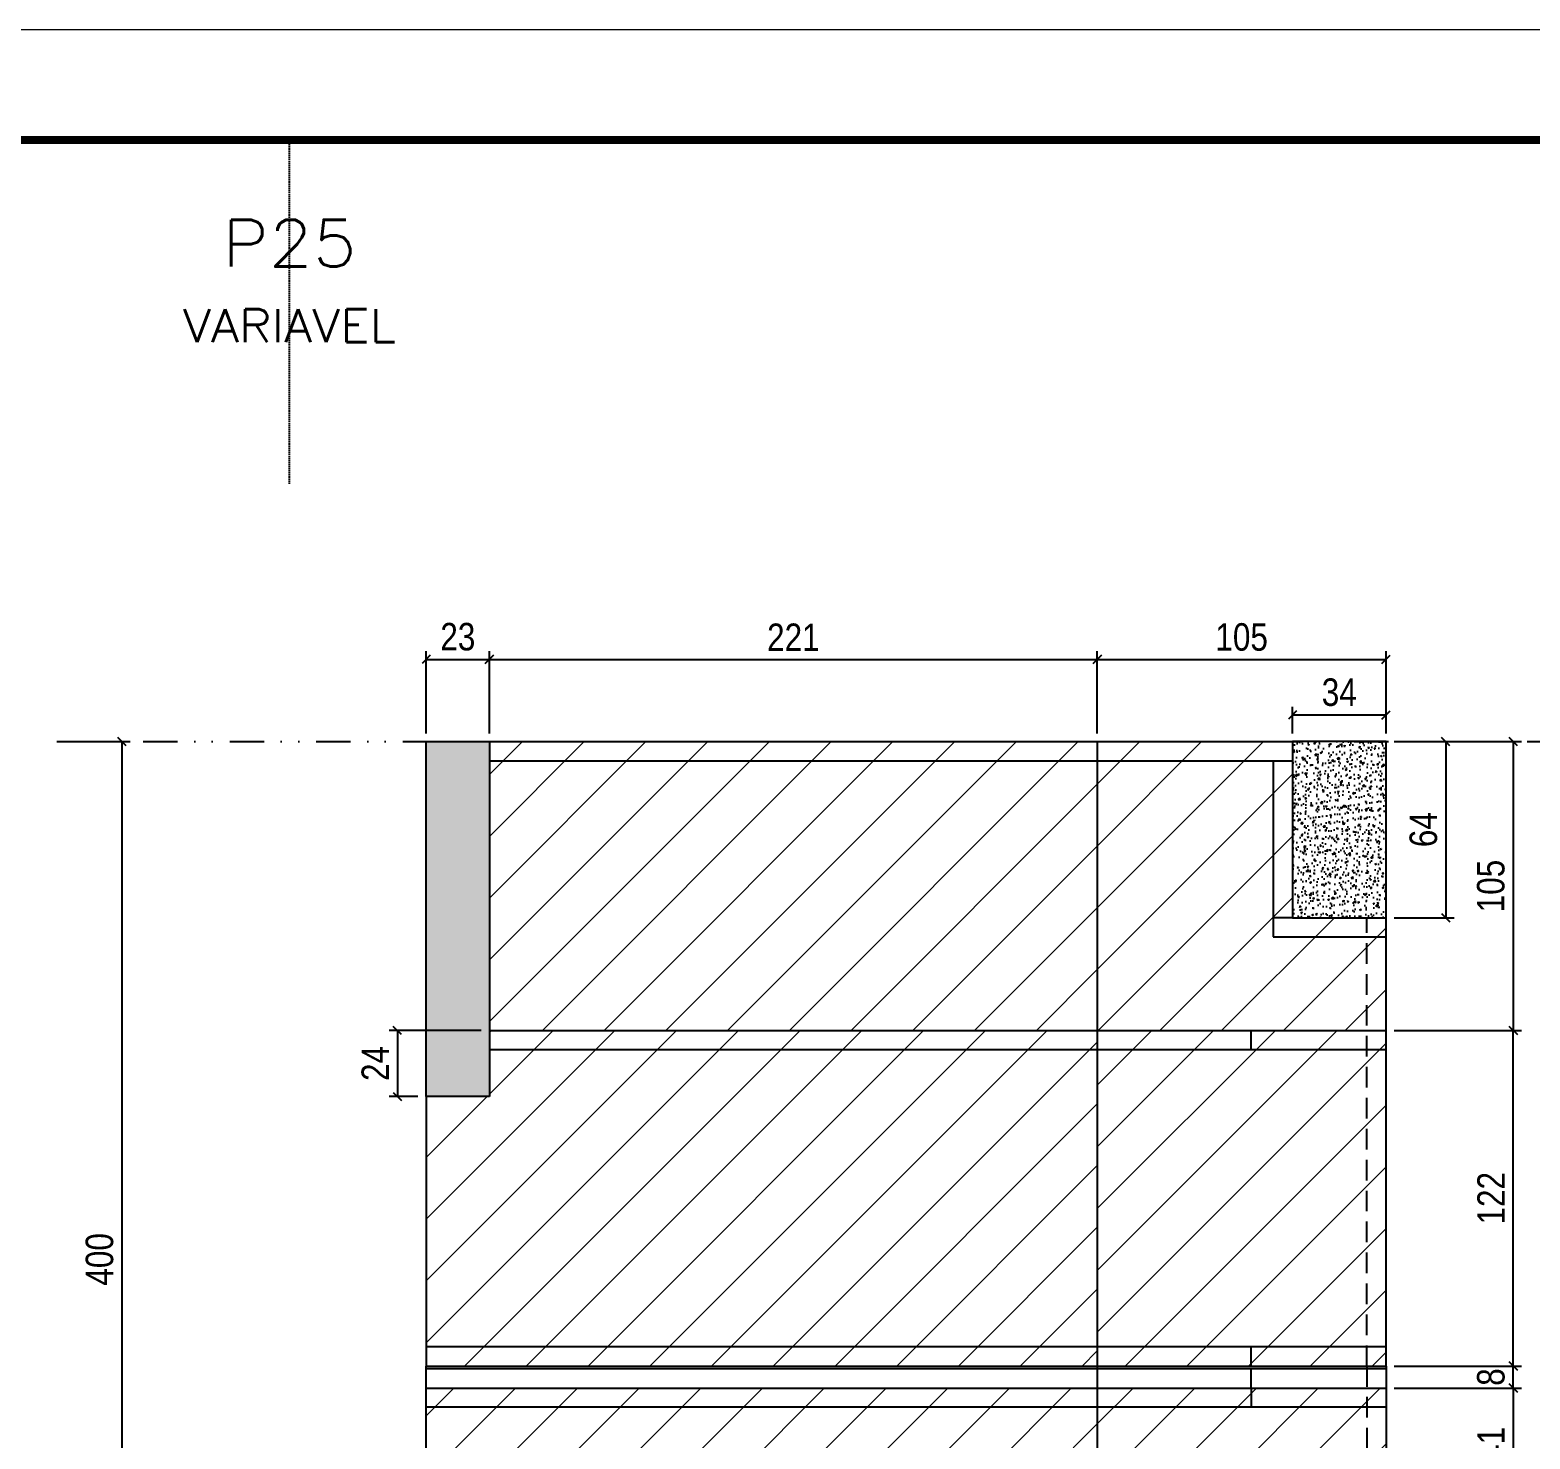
# Model space of a CAD drawing. Extents: x 28748 to 35002, y 14885 to 43501.
# Drawn here: x 29173 to 29719, y 40691 to 41204 of the extents above; entities that cross this region are included whole.
import ezdxf
from ezdxf.enums import TextEntityAlignment as Align

# ---------------------------------------------------------------- set-up
doc = ezdxf.new("R2010")
doc.units = 0
for name, pattern in [('DASHED', [0.75, 0.5, -0.25]), ('DIVIDE2', [0.625, 0.25, -0.125, 0, -0.125, 0, -0.125]), ('HIDDEN', [0.375, 0.25, -0.125])]:
    doc.linetypes.add(name, pattern=pattern)
for name, color, linetype in [('COTA', 241, 'Continuous'), ('Nível', 160, 'Continuous'), ('Painéis', 200, 'Continuous'), ('SARR_2.2x7', 40, 'Continuous'), ('Sarrafo de Pressão', 42, 'HIDDEN'), ('Texto de Titulo', 7, 'Continuous'), ('Texto Qtd Sarr', 242, 'Continuous')]:
    doc.layers.add(name, color=color, linetype=linetype)
for name, color, linetype, lineweight in [('Folhas', 255, 'Continuous', 9), ('Hachura', 251, 'Continuous', 9), ('SARRAFO DE PRESSAO', 251, 'DASHED', 9), ('Texto Seção', 7, 'Continuous', 15)]:
    doc.layers.add(name, color=color, linetype=linetype, lineweight=lineweight)
doc.styles.add('COTA TECNICA', font='techl___.ttf', dxfattribs={"height": 10})
doc.styles.add('COTA TECNICA-50', font='techl___.ttf', dxfattribs={"height": 10})
doc.styles.add('ROMANS', font='romans.shx')
doc.dimstyles.new('COTA PAINEL-50', dxfattribs={"dimtxt": 10, "dimasz": 3, "dimexe": 3, "dimexo": 3, "dimgap": 3, "dimtad": 1, "dimdec": 1, "dimzin": 12, "dimdsep": 46, "dimtxsty": 'COTA TECNICA-50', "dimblk1": 'OBLIQUE', "dimblk2": 'OBLIQUE', "dimsah": 1, "dimcen": 0.9, "dimclrd": 4, "dimclre": 4, "dimclrt": 240, "dimadec": 1, "dimazin": 3, "dimtfac": 1, "dimtdec": 1, "dimtmove": 0, "dimatfit": 3, "dimfxl": 1, "dimtolj": 1, "dimtzin": 12, "dimarcsym": 0})
doc.dimstyles.new('PAINEL', dxfattribs={"dimtxt": 10, "dimasz": 3, "dimexe": 3, "dimexo": 3, "dimgap": 3, "dimtad": 1, "dimdec": 1, "dimzin": 12, "dimdsep": 46, "dimtxsty": 'COTA TECNICA', "dimblk1": 'OBLIQUE', "dimblk2": 'OBLIQUE', "dimsah": 1, "dimcen": 0.9, "dimclrd": 4, "dimclre": 4, "dimclrt": 240, "dimadec": 1, "dimazin": 3, "dimtfac": 1, "dimtdec": 1, "dimtmove": 0, "dimatfit": 3, "dimfxl": 1, "dimtolj": 1, "dimtzin": 12, "dimarcsym": 0})
pattern_1 = [(45, (0, 8), (-11.22532, 11.22532), [])]

# ---------------------------------------------------------------- blocks, each defined once
blk = doc.blocks.new('9999999999')
at = {"layer": 'Folhas'}
blk.add_lwpolyline([(98138.98, 34190.21), (99623.98, 34190.21), (99623.98, 35240.21), (98138.98, 35240.21)], close=True, dxfattribs=at)
at = {"layer": 'Folhas', "color": 30, "const_width": 3}
blk.add_lwpolyline([(98213.98, 34230.21), (99583.98, 34230.21), (99583.98, 35200.21), (98213.98, 35200.21)], close=True, dxfattribs=at)
blk = doc.blocks.new('titulo1')
at = {"layer": 'Defpoints', "color": 252, "linetype": 'HIDDEN', "ltscale": 2}
blk.add_line((0, 0), (0, 125), dxfattribs=at)
at = {"layer": 'Defpoints', "style": 'ROMANS', "oblique": 15}
blk.add_attdef('FOLHA', text='', height=10, dxfattribs=at).set_placement((0, 15.58), align=Align.MIDDLE_CENTER)
at = {"layer": 'Texto Qtd Sarr', "color": 3, "style": 'ROMANS', "oblique": 15}
for tag, height, p in [('TITULO', 17, (0, 71.45)), ('SEÇÃO', 12, (0, 41.55))]:
    blk.add_attdef(tag, text='', height=height, dxfattribs=at).set_placement(p, align=Align.MIDDLE_CENTER)
blk = doc.blocks.new('_Oblique')
at = {"color": 0, "linetype": 'ByBlock', "lineweight": -2}
blk.add_line((-0.5, -0.5), (0.5, 0.5), dxfattribs=at)
blk = doc.blocks.new('*D1446')
at = {"layer": 'COTA', "color": 4, "linetype": 'ByBlock', "lineweight": -2, "transparency": 16777216}
for p, q in [((29186, 40944.88), (29209.72, 40944.88)), ((29206.72, 40944.88), (29206.72, 40544.88)), ((29186, 40544.88), (29209.72, 40544.88))]:
    blk.add_line(p, q, dxfattribs=at)
at = {"layer": 'Defpoints', "color": 0, "linetype": 'ByBlock', "transparency": 16777216}
for p in [(29183, 40944.88), (29183, 40544.88), (29206.72, 40544.88)]:
    blk.add_point(p, dxfattribs=at)
at = {"layer": 'COTA', "color": 4, "linetype": 'ByBlock', "lineweight": -2, "transparency": 16777216, "xscale": 3, "yscale": 3, "zscale": 3}
for p, rotation in [((29206.72, 40944.88), 90), ((29206.72, 40544.88), 270)]:
    blk.add_blockref('_Oblique', p, dxfattribs=dict(at, rotation=rotation))
at = {"layer": 'COTA', "color": 240, "linetype": 'ByBlock', "transparency": 16777216, "insert": (29198.61, 40756.66), "char_height": 10, "attachment_point": 5, "rotation": 90, "style": 'COTA TECNICA'}
blk.add_mtext('\\A1;400', dxfattribs=at)
blk = doc.blocks.new('*D1363')
at = {"layer": 'COTA', "color": 4, "linetype": 'ByBlock', "lineweight": -2, "transparency": 16777216}
for p, q in [((29669.35, 40839.88), (29715.59, 40839.88)), ((29712.59, 40717.88), (29712.59, 40839.88)), ((29669.35, 40717.88), (29715.59, 40717.88))]:
    blk.add_line(p, q, dxfattribs=at)
at = {"layer": 'Defpoints', "color": 0, "linetype": 'ByBlock', "transparency": 16777216}
for p in [(29666.35, 40839.88), (29712.59, 40839.88), (29666.35, 40717.88)]:
    blk.add_point(p, dxfattribs=at)
at = {"layer": 'COTA', "color": 4, "linetype": 'ByBlock', "lineweight": -2, "transparency": 16777216, "xscale": 3, "yscale": 3, "zscale": 3}
for p, rotation in [((29712.59, 40839.88), 90), ((29712.59, 40717.88), 270)]:
    blk.add_blockref('_Oblique', p, dxfattribs=dict(at, rotation=rotation))
at = {"layer": 'COTA', "color": 240, "linetype": 'ByBlock', "transparency": 16777216, "insert": (29704.54, 40778.88), "char_height": 10, "attachment_point": 5, "rotation": 90, "style": 'COTA TECNICA'}
blk.add_mtext('\\A1;122', dxfattribs=at)
blk = doc.blocks.new('*D2045')
at = {"layer": 'COTA', "color": 4, "linetype": 'ByBlock', "lineweight": -2, "transparency": 16777216}
for p, q in [((29669.35, 40944.88), (29715.59, 40944.88)), ((29712.59, 40944.88), (29712.59, 40839.88)), ((29669.35, 40839.88), (29715.59, 40839.88))]:
    blk.add_line(p, q, dxfattribs=at)
at = {"layer": 'Defpoints', "color": 0, "linetype": 'ByBlock', "transparency": 16777216}
for p in [(29666.35, 40944.88), (29666.35, 40839.88), (29712.59, 40839.88)]:
    blk.add_point(p, dxfattribs=at)
at = {"layer": 'COTA', "color": 4, "linetype": 'ByBlock', "lineweight": -2, "transparency": 16777216, "xscale": 3, "yscale": 3, "zscale": 3}
for p, rotation in [((29712.59, 40944.88), 90), ((29712.59, 40839.88), 270)]:
    blk.add_blockref('_Oblique', p, dxfattribs=dict(at, rotation=rotation))
at = {"layer": 'COTA', "color": 240, "linetype": 'ByBlock', "transparency": 16777216, "insert": (29704.48, 40892.38), "char_height": 10, "attachment_point": 5, "rotation": 90, "style": 'COTA TECNICA'}
blk.add_mtext('\\A1;105', dxfattribs=at)
blk = doc.blocks.new('*D2047')
at = {"layer": 'COTA', "color": 4, "linetype": 'ByBlock', "lineweight": -2, "transparency": 16777216}
for p, q in [((29317.35, 40947.88), (29317.35, 40977.76)), ((29340.35, 40947.88), (29340.35, 40977.76)), ((29317.35, 40974.76), (29340.35, 40974.76))]:
    blk.add_line(p, q, dxfattribs=at)
at = {"layer": 'Defpoints', "color": 0, "linetype": 'ByBlock', "transparency": 16777216}
for p in [(29340.35, 40974.76), (29317.35, 40944.88), (29340.35, 40944.88)]:
    blk.add_point(p, dxfattribs=at)
at = {"layer": 'COTA', "color": 4, "linetype": 'ByBlock', "lineweight": -2, "transparency": 16777216, "xscale": 3, "yscale": 3, "zscale": 3, "rotation": 180}
blk.add_blockref('_Oblique', (29317.35, 40974.76), dxfattribs=at)
at = {"layer": 'COTA', "color": 4, "linetype": 'ByBlock', "lineweight": -2, "transparency": 16777216, "xscale": 3, "yscale": 3, "zscale": 3}
blk.add_blockref('_Oblique', (29340.35, 40974.76), dxfattribs=at)
at = {"layer": 'COTA', "color": 240, "linetype": 'ByBlock', "transparency": 16777216, "insert": (29328.85, 40982.98), "char_height": 10, "attachment_point": 5, "style": 'COTA TECNICA'}
blk.add_mtext('\\A1;23', dxfattribs=at)
blk = doc.blocks.new('*D2058')
at = {"layer": 'COTA', "color": 4, "lineweight": -2, "transparency": 16777216}
for p, q in [((29340.35, 40947.88), (29340.35, 40977.76)), ((29561.35, 40947.88), (29561.35, 40977.76)), ((29340.35, 40974.76), (29561.35, 40974.76))]:
    blk.add_line(p, q, dxfattribs=at)
at = {"layer": 'Defpoints', "color": 0, "transparency": 16777216}
for p in [(29561.35, 40974.76), (29340.35, 40944.88), (29561.35, 40944.88)]:
    blk.add_point(p, dxfattribs=at)
at = {"layer": 'COTA', "color": 4, "lineweight": -2, "transparency": 16777216, "xscale": 3, "yscale": 3, "zscale": 3, "rotation": 180}
blk.add_blockref('_Oblique', (29340.35, 40974.76), dxfattribs=at)
at = {"layer": 'COTA', "color": 4, "lineweight": -2, "transparency": 16777216, "xscale": 3, "yscale": 3, "zscale": 3}
blk.add_blockref('_Oblique', (29561.35, 40974.76), dxfattribs=at)
at = {"layer": 'COTA', "color": 240, "transparency": 16777216, "insert": (29450.85, 40982.82), "char_height": 10, "attachment_point": 5, "style": 'COTA TECNICA-50'}
blk.add_mtext('\\A1;221', dxfattribs=at)
blk = doc.blocks.new('*D2059')
at = {"layer": 'COTA', "color": 4, "lineweight": -2, "transparency": 16777216}
for p, q in [((29561.35, 40947.88), (29561.35, 40977.76)), ((29666.35, 40947.88), (29666.35, 40977.76)), ((29561.35, 40974.76), (29666.35, 40974.76))]:
    blk.add_line(p, q, dxfattribs=at)
at = {"layer": 'Defpoints', "color": 0, "transparency": 16777216}
for p in [(29666.35, 40974.76), (29561.35, 40944.88), (29666.35, 40944.88)]:
    blk.add_point(p, dxfattribs=at)
at = {"layer": 'COTA', "color": 4, "lineweight": -2, "transparency": 16777216, "xscale": 3, "yscale": 3, "zscale": 3, "rotation": 180}
blk.add_blockref('_Oblique', (29561.35, 40974.76), dxfattribs=at)
at = {"layer": 'COTA', "color": 4, "lineweight": -2, "transparency": 16777216, "xscale": 3, "yscale": 3, "zscale": 3}
blk.add_blockref('_Oblique', (29666.35, 40974.76), dxfattribs=at)
at = {"layer": 'COTA', "color": 240, "transparency": 16777216, "insert": (29613.85, 40982.87), "char_height": 10, "attachment_point": 5, "style": 'COTA TECNICA-50'}
blk.add_mtext('\\A1;105', dxfattribs=at)
blk = doc.blocks.new('*D2197')
at = {"layer": 'COTA', "color": 4, "lineweight": -2, "transparency": 16777216}
for p, q in [((29337.35, 40839.88), (29303.9, 40839.88)), ((29306.9, 40839.88), (29306.9, 40815.88)), ((29314.35, 40815.88), (29303.9, 40815.88))]:
    blk.add_line(p, q, dxfattribs=at)
at = {"layer": 'Defpoints', "color": 0, "transparency": 16777216}
for p in [(29340.35, 40839.88), (29306.9, 40815.88), (29317.35, 40815.88)]:
    blk.add_point(p, dxfattribs=at)
at = {"layer": 'COTA', "color": 4, "lineweight": -2, "transparency": 16777216, "xscale": 3, "yscale": 3, "zscale": 3}
for p, rotation in [((29306.9, 40839.88), 90), ((29306.9, 40815.88), 270)]:
    blk.add_blockref('_Oblique', p, dxfattribs=dict(at, rotation=rotation))
at = {"layer": 'COTA', "color": 240, "transparency": 16777216, "insert": (29298.83, 40827.88), "char_height": 10, "attachment_point": 5, "rotation": 90, "style": 'COTA TECNICA'}
blk.add_mtext('\\A1;24', dxfattribs=at)
blk = doc.blocks.new('*D2198')
at = {"layer": 'COTA', "color": 4, "lineweight": -2, "transparency": 16777216}
for p, q in [((29669.35, 40944.88), (29691.07, 40944.88)), ((29688.07, 40944.88), (29688.07, 40880.88)), ((29669.35, 40880.88), (29691.07, 40880.88))]:
    blk.add_line(p, q, dxfattribs=at)
at = {"layer": 'Defpoints', "color": 0, "transparency": 16777216}
for p in [(29666.35, 40944.88), (29666.35, 40880.88), (29688.07, 40880.88)]:
    blk.add_point(p, dxfattribs=at)
at = {"layer": 'COTA', "color": 4, "lineweight": -2, "transparency": 16777216, "xscale": 3, "yscale": 3, "zscale": 3}
for p, rotation in [((29688.07, 40944.88), 90), ((29688.07, 40880.88), 270)]:
    blk.add_blockref('_Oblique', p, dxfattribs=dict(at, rotation=rotation))
at = {"layer": 'COTA', "color": 240, "transparency": 16777216, "insert": (29679.97, 40912.88), "char_height": 10, "attachment_point": 5, "rotation": 90, "style": 'COTA TECNICA'}
blk.add_mtext('\\A1;64', dxfattribs=at)
blk = doc.blocks.new('*D2199')
at = {"layer": 'COTA', "color": 4, "lineweight": -2, "transparency": 16777216}
for p, q in [((29632.35, 40947.88), (29632.35, 40957.58)), ((29632.35, 40954.58), (29666.35, 40954.58)), ((29666.35, 40947.88), (29666.35, 40957.58))]:
    blk.add_line(p, q, dxfattribs=at)
at = {"layer": 'Defpoints', "color": 0, "transparency": 16777216}
for p in [(29666.35, 40954.58), (29632.35, 40944.88), (29666.35, 40944.88)]:
    blk.add_point(p, dxfattribs=at)
at = {"layer": 'COTA', "color": 4, "lineweight": -2, "transparency": 16777216, "xscale": 3, "yscale": 3, "zscale": 3, "rotation": 180}
blk.add_blockref('_Oblique', (29632.35, 40954.58), dxfattribs=at)
at = {"layer": 'COTA', "color": 4, "lineweight": -2, "transparency": 16777216, "xscale": 3, "yscale": 3, "zscale": 3}
blk.add_blockref('_Oblique', (29666.35, 40954.58), dxfattribs=at)
at = {"layer": 'COTA', "color": 240, "transparency": 16777216, "insert": (29649.35, 40962.8), "char_height": 10, "attachment_point": 5, "style": 'COTA TECNICA'}
blk.add_mtext('\\A1;34', dxfattribs=at)
blk = doc.blocks.new('*D2360')
at = {"layer": 'COTA', "color": 4, "lineweight": -2, "transparency": 16777216}
for p, q in [((29669.35, 40709.88), (29715.59, 40709.88)), ((29712.59, 40709.88), (29712.59, 40668.88)), ((29669.35, 40668.88), (29715.59, 40668.88))]:
    blk.add_line(p, q, dxfattribs=at)
at = {"layer": 'Defpoints', "color": 0, "transparency": 16777216}
for p in [(29666.35, 40709.88), (29666.35, 40668.88), (29712.59, 40668.88)]:
    blk.add_point(p, dxfattribs=at)
at = {"layer": 'COTA', "color": 4, "lineweight": -2, "transparency": 16777216, "xscale": 3, "yscale": 3, "zscale": 3}
for p, rotation in [((29712.59, 40709.88), 90), ((29712.59, 40668.88), 270)]:
    blk.add_blockref('_Oblique', p, dxfattribs=dict(at, rotation=rotation))
at = {"layer": 'COTA', "color": 240, "transparency": 16777216, "insert": (29704.52, 40689.38), "char_height": 10, "attachment_point": 5, "rotation": 90, "style": 'COTA TECNICA'}
blk.add_mtext('\\A1;41', dxfattribs=at)
blk = doc.blocks.new('*D2499')
at = {"layer": 'COTA', "color": 4, "lineweight": -2, "transparency": 16777216}
for p, q in [((29669.35, 40717.88), (29715.59, 40717.88)), ((29712.59, 40709.88), (29712.59, 40717.88)), ((29669.35, 40709.88), (29715.59, 40709.88))]:
    blk.add_line(p, q, dxfattribs=at)
at = {"layer": 'Defpoints', "color": 0, "transparency": 16777216}
for p in [(29666.35, 40717.88), (29712.59, 40717.88), (29666.35, 40709.88)]:
    blk.add_point(p, dxfattribs=at)
at = {"layer": 'COTA', "color": 4, "lineweight": -2, "transparency": 16777216, "xscale": 3, "yscale": 3, "zscale": 3}
for p, rotation in [((29712.59, 40717.88), 90), ((29712.59, 40709.88), 270)]:
    blk.add_blockref('_Oblique', p, dxfattribs=dict(at, rotation=rotation))
at = {"layer": 'COTA', "color": 240, "transparency": 16777216, "insert": (29704.5, 40713.88), "char_height": 10, "attachment_point": 5, "rotation": 90, "style": 'COTA TECNICA'}
blk.add_mtext('\\A1;8', dxfattribs=at)

msp = doc.modelspace()

# ---------------------------------------------------------------- hatches: boundary and pattern name
at = {"layer": 'COTA', "linetype": 'ByBlock'}
h = msp.add_hatch(dxfattribs=at)
h.set_pattern_fill('AR-CONC', color=256, scale=0.03)
h.set_pattern_definition([(50, (0, 49), (5.46554007, -0.47817257), [0.5715, -6.2865]), (355, (0, 49), (-1.05730264, 5.73170536), [0.4572, -5.0292175]), (100.451445, (0.4555, 48.96), (4.4082374, 5.25353256), [0.48570026, -5.34270734]), (46.1842, (0, 50.524), (8.1323712, -1.2612698), [0.85725, -9.42975]), (96.635558, (0.678, 50.419), (7.122124, 7.4227837), [0.7285507, -8.0140682]), (351.184151, (0, 50.524), (7.122124, 7.4227837), [0.685799, -7.543792]), (21, (0.762, 50.143), (4.54843174, -3.06795595), [0.5715, -6.2865]), (326, (0.762, 50.143), (1.85406085, 5.525639), [0.4572, -5.0292]), (71.451445, (1.141, 49.8873), (6.4024926, 2.45768307), [0.48570026, -5.3426981]), (37.5, (0, 49), (0.0926581, 2.536651166), [0, -4.96824, 0, -5.1054, 0, -5.04825]), (7.5, (0, 49), (2.00458988, 3.00541724), [0, -2.91084, 0, -4.85394, 0, -1.92405]), (327.5, (-1.6993, 49), (4.067717855, -0.17186232), [0, -1.905, 0, -5.9436, 0, -7.8867]), (317.5, (-2.4613, 49), (4.44387544, 0.76279473), [0, -2.4765, 0, -3.94716, 0, -5.6007])])
h.paths.add_polyline_path([(29317.35, 40815.88), (29340.35, 40815.88), (29340.35, 40817.88), (29340.35, 40944.88), (29317.35, 40944.88)])
h = msp.add_hatch(dxfattribs=at)
h.set_pattern_fill('AR-CONC', color=256, scale=0.03)
h.set_pattern_definition([(50, (0, 76), (5.46554007, -0.47817257), [0.5715, -6.2865]), (355, (0, 76), (-1.05730264, 5.73170536), [0.4572, -5.0292175]), (100.451445, (0.4555, 75.96), (4.4082374, 5.25353256), [0.48570026, -5.34270734]), (46.1842, (0, 77.524), (8.1323712, -1.2612698), [0.85725, -9.42975]), (96.635558, (0.678, 77.419), (7.122124, 7.4227837), [0.7285507, -8.0140682]), (351.184151, (0, 77.524), (7.122124, 7.4227837), [0.685799, -7.543792]), (21, (0.762, 77.143), (4.54843174, -3.06795595), [0.5715, -6.2865]), (326, (0.762, 77.143), (1.85406085, 5.525639), [0.4572, -5.0292]), (71.451445, (1.141, 76.8873), (6.4024926, 2.45768307), [0.48570026, -5.3426981]), (37.5, (0, 76), (0.0926581, 2.536651166), [0, -4.96824, 0, -5.1054, 0, -5.04825]), (7.5, (0, 76), (2.00458988, 3.00541724), [0, -2.91084, 0, -4.85394, 0, -1.92405]), (327.5, (-1.6993, 76), (4.067717855, -0.17186232), [0, -1.905, 0, -5.9436, 0, -7.8867]), (317.5, (-2.4613, 76), (4.44387544, 0.76279473), [0, -2.4765, 0, -3.94716, 0, -5.6007])])
h.paths.add_polyline_path([(29666.35, 40944.88), (29632.35, 40944.88), (29632.35, 40880.88), (29666.35, 40880.88)])
at = {"layer": 'Hachura'}
h = msp.add_hatch(dxfattribs=at)
h.set_pattern_fill('ANSI31', color=256, scale=5)
h.set_pattern_definition(pattern_1)
h.paths.add_polyline_path([(29561.35, 40839.88), (29561.35, 40944.88), (29340.35, 40944.88), (29340.35, 40839.88)])
h = msp.add_hatch(dxfattribs=at)
h.set_pattern_fill('ANSI31', color=256, scale=5)
h.set_pattern_definition(pattern_1)
h.paths.add_polyline_path([(29632.35, 40880.88), (29632.35, 40944.88), (29561.35, 40944.88), (29561.35, 40839.88), (29666.35, 40839.88), (29666.35, 40880.88)])
at = {"layer": 'Hachura', "linetype": 'ByBlock'}
h = msp.add_hatch(dxfattribs=at)
h.set_pattern_fill('ANSI31', color=256, scale=5)
h.set_pattern_definition([(45, (0, 49), (-11.22532, 11.22532), [])])
h.paths.add_polyline_path([(29340.35, 40839.88), (29340.35, 40817.88), (29340.35, 40815.88), (29317.35, 40815.88), (29317.35, 40717.88), (29561.35, 40717.88), (29561.35, 40839.88)])
h = msp.add_hatch(dxfattribs=at)
h.set_pattern_fill('ANSI31', color=256, scale=5)
h.set_pattern_definition([(45, (-100272.658, 8309.539), (-11.2253202, 11.2253202), [])])
h.paths.add_polyline_path([(29666.35, 40839.88), (29561.35, 40839.88), (29561.35, 40717.88), (29666.35, 40717.88)])
at = {"layer": 'Hachura'}
h = msp.add_hatch(dxfattribs=at)
h.set_pattern_fill('ANSI31', color=256, scale=5)
h.paths.add_polyline_path([(29561.35, 40709.88), (29317.35, 40709.88), (29317.35, 40668.88), (29561.35, 40668.88)])
h = msp.add_hatch(dxfattribs=at)
h.set_pattern_fill('ANSI31', color=256, scale=5)
h.paths.add_polyline_path([(29666.35, 40709.88), (29561.35, 40709.88), (29561.35, 40668.88), (29666.35, 40668.88)])

# ---------------------------------------------------------------- linework, layer by layer
at = {"layer": 'COTA', "linetype": 'ByBlock'}
for p, q in [((29317.35, 40815.88), (29317.35, 40944.88)), ((29317.35, 40944.88), (29340.35, 40944.88)), ((29666.35, 40880.88), (29666.35, 40944.88))]:
    msp.add_line(p, q, dxfattribs=at)
at = {"layer": 'COTA'}
msp.add_line((29666.35, 40944.88), (29632.35, 40944.88), dxfattribs=at)
at = {"layer": 'Nível', "color": 4, "linetype": 'DIVIDE2', "ltscale": 50}
msp.add_line((29183, 40944.88), (30193.34, 40944.88), dxfattribs=at)
at = {"layer": 'Painéis', "linetype": 'ByBlock'}
for p, q in [((29340.35, 40944.88), (29340.35, 40817.88)), ((29340.35, 40944.88), (29632.35, 40944.88)), ((29561.35, 40944.88), (29561.35, 40544.88)), ((29632.35, 40944.88), (29632.35, 40880.88)), ((29340.35, 40817.88), (29340.35, 40815.88)), ((29340.35, 40815.88), (29317.35, 40815.88))]:
    msp.add_line(p, q, dxfattribs=at)
at = {"layer": 'Painéis'}
for p, q in [((29632.35, 40880.88), (29666.35, 40880.88)), ((29666.35, 40717.88), (29666.35, 40880.88)), ((29340.35, 40839.88), (29666.35, 40839.88)), ((29317.35, 40815.88), (29317.35, 40717.88)), ((29317.35, 40717.88), (29666.35, 40717.88)), ((29317.35, 40668.88), (29317.35, 40717.88)), ((29666.35, 40717.88), (29666.35, 40668.88)), ((29317.35, 40709.88), (29666.35, 40709.88))]:
    msp.add_line(p, q, dxfattribs=at)
at = {"layer": 'SARR_2.2x7'}
for p, q in [((29340.35, 40937.88), (29632.35, 40937.88)), ((29625.35, 40937.88), (29625.35, 40880.88)), ((29632.35, 40880.88), (29625.35, 40880.88)), ((29625.35, 40880.88), (29625.35, 40873.88)), ((29625.35, 40873.88), (29666.35, 40873.88)), ((29617.35, 40832.88), (29617.35, 40839.88)), ((29617.35, 40832.88), (29340.35, 40832.88)), ((29666.35, 40832.88), (29617.35, 40832.88)), ((29617.35, 40724.88), (29317.35, 40724.88)), ((29666.35, 40724.88), (29617.35, 40724.88)), ((29617.35, 40717.88), (29617.35, 40724.88)), ((29617.35, 40716.88), (29317.35, 40716.88)), ((29666.35, 40716.88), (29617.35, 40716.88)), ((29617.35, 40709.88), (29617.35, 40716.88)), ((29617.35, 40709.88), (29617.35, 40702.88)), ((29617.35, 40702.88), (29317.35, 40702.88)), ((29666.35, 40702.88), (29617.35, 40702.88))]:
    msp.add_line(p, q, dxfattribs=at)
at = {"layer": 'Sarrafo de Pressão', "ltscale": 30}
for q in [(29659.35, 40880.88), (29659.35, 40668.88)]:
    msp.add_line((29659.35, 40717.88), q, dxfattribs=at)

# ---------------------------------------------------------------- block references
at = {"layer": 'SARRAFO DE PRESSAO', "color": 6, "linetype": 'ByBlock'}
msp.add_blockref('9999999999', (-69390.64, 5963.39), dxfattribs=at)
at = {"layer": 'Texto Seção'}
ref = msp.add_blockref('titulo1', (29267.68, 41038.59), dxfattribs=at)
ref.add_attrib('TITULO', 'P25', dxfattribs={"layer": 'Texto de Titulo', "color": 7, "height": 17, "style": 'ROMANS', "width": 1.1}).set_placement((29267.68, 41126.09), align=Align.MIDDLE_CENTER)
ref.add_attrib('SEÇÃO', 'VARIAVEL', dxfattribs={"layer": 'Texto de Titulo', "color": 7, "height": 12, "style": 'ROMANS', "width": 1.1}).set_placement((29267.68, 41096.09), align=Align.MIDDLE_CENTER)

# ---------------------------------------------------------------- dimensions: what is measured, and where the dimension line sits
at = {"layer": 'COTA', "linetype": 'ByBlock'}
dim = msp.add_linear_dim(base=(29340.35, 40974.76), p1=(29317.35, 40944.88), p2=(29340.35, 40944.88), dimstyle='PAINEL', dxfattribs=at)
dim.commit()
dim.dimension.update_dxf_attribs({"geometry": '*D2047', "text_midpoint": (29328.85, 40974.76), "dimtype": 160})
at = {"layer": 'COTA'}
for base, p1, p2, dimstyle, picture, middle in [((29561.35, 40974.76), (29340.35, 40944.88), (29561.35, 40944.88), 'COTA PAINEL-50', '*D2058', (29450.85, 40982.82)), ((29666.35, 40954.58), (29632.35, 40944.88), (29666.35, 40944.88), 'PAINEL', '*D2199', (29649.35, 40962.8))]:
    dim = msp.add_linear_dim(base=base, p1=p1, p2=p2, dimstyle=dimstyle, dxfattribs=at)
    dim.commit()
    dim.dimension.update_dxf_attribs({"geometry": picture, "text_midpoint": middle})
dim = msp.add_linear_dim(base=(29666.35, 40974.76), p1=(29561.35, 40944.88), p2=(29666.35, 40944.88), dimstyle='COTA PAINEL-50', override={"dimtmove": 1}, dxfattribs=at)
dim.commit()
dim.dimension.update_dxf_attribs({"geometry": '*D2059', "text_midpoint": (29613.85, 40982.87)})
at = {"layer": 'COTA', "linetype": 'ByBlock'}
dim = msp.add_linear_dim(base=(29206.72, 40544.88), p1=(29183, 40944.88), p2=(29183, 40544.88), angle=90, dimstyle='PAINEL', dxfattribs=at)
dim.commit()
dim.dimension.update_dxf_attribs({"geometry": '*D1446', "text_midpoint": (29206.72, 40756.66), "dimtype": 160})
dim = msp.add_linear_dim(base=(29712.59, 40839.88), p1=(29666.35, 40944.88), p2=(29666.35, 40839.88), angle=90, dimstyle='PAINEL', dxfattribs=at)
dim.commit()
dim.dimension.update_dxf_attribs({"geometry": '*D2045', "text_midpoint": (29704.48, 40892.38)})
at = {"layer": 'COTA'}
for base, p1, p2, picture, middle in [((29688.07, 40880.88), (29666.35, 40944.88), (29666.35, 40880.88), '*D2198', (29679.97, 40912.88)), ((29306.9, 40815.88), (29340.35, 40839.88), (29317.35, 40815.88), '*D2197', (29298.83, 40827.88)), ((29712.59, 40668.88), (29666.35, 40709.88), (29666.35, 40668.88), '*D2360', (29704.52, 40689.38))]:
    dim = msp.add_linear_dim(base=base, p1=p1, p2=p2, angle=90, dimstyle='PAINEL', dxfattribs=at)
    dim.commit()
    dim.dimension.update_dxf_attribs({"geometry": picture, "text_midpoint": middle})
at = {"layer": 'COTA', "linetype": 'ByBlock'}
dim = msp.add_linear_dim(base=(29712.59, 40839.88), p1=(29666.35, 40717.88), p2=(29666.35, 40839.88), angle=90, dimstyle='PAINEL', override={"dimtmove": 1}, dxfattribs=at)
dim.commit()
dim.dimension.update_dxf_attribs({"geometry": '*D1363', "text_midpoint": (29704.54, 40778.88)})
at = {"layer": 'COTA'}
dim = msp.add_linear_dim(base=(29712.59, 40717.88), p1=(29666.35, 40709.88), p2=(29666.35, 40717.88), angle=90, dimstyle='PAINEL', dxfattribs=at)
dim.commit()
dim.dimension.update_dxf_attribs({"geometry": '*D2499', "text_midpoint": (29712.59, 40713.88), "dimtype": 160})

doc.saveas('drawing.dxf')
